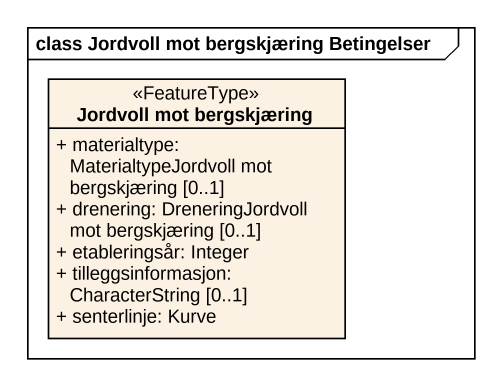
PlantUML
@startuml
mainframe class Jordvoll mot bergskjæring Betingelser
hide circle
hide empty members
skinparam classAttributeIconSize 0
class "Jordvoll mot bergskjæring" as Jordvoll_mot_bergskjæring <<FeatureType>> {
  + materialtype: MaterialtypeJordvoll mot bergskjæring [0..1]
  + drenering: DreneringJordvoll mot bergskjæring [0..1]
  + etableringsår: Integer
  + tilleggsinformasjon: CharacterString [0..1]
  + senterlinje: Kurve
}
@enduml
